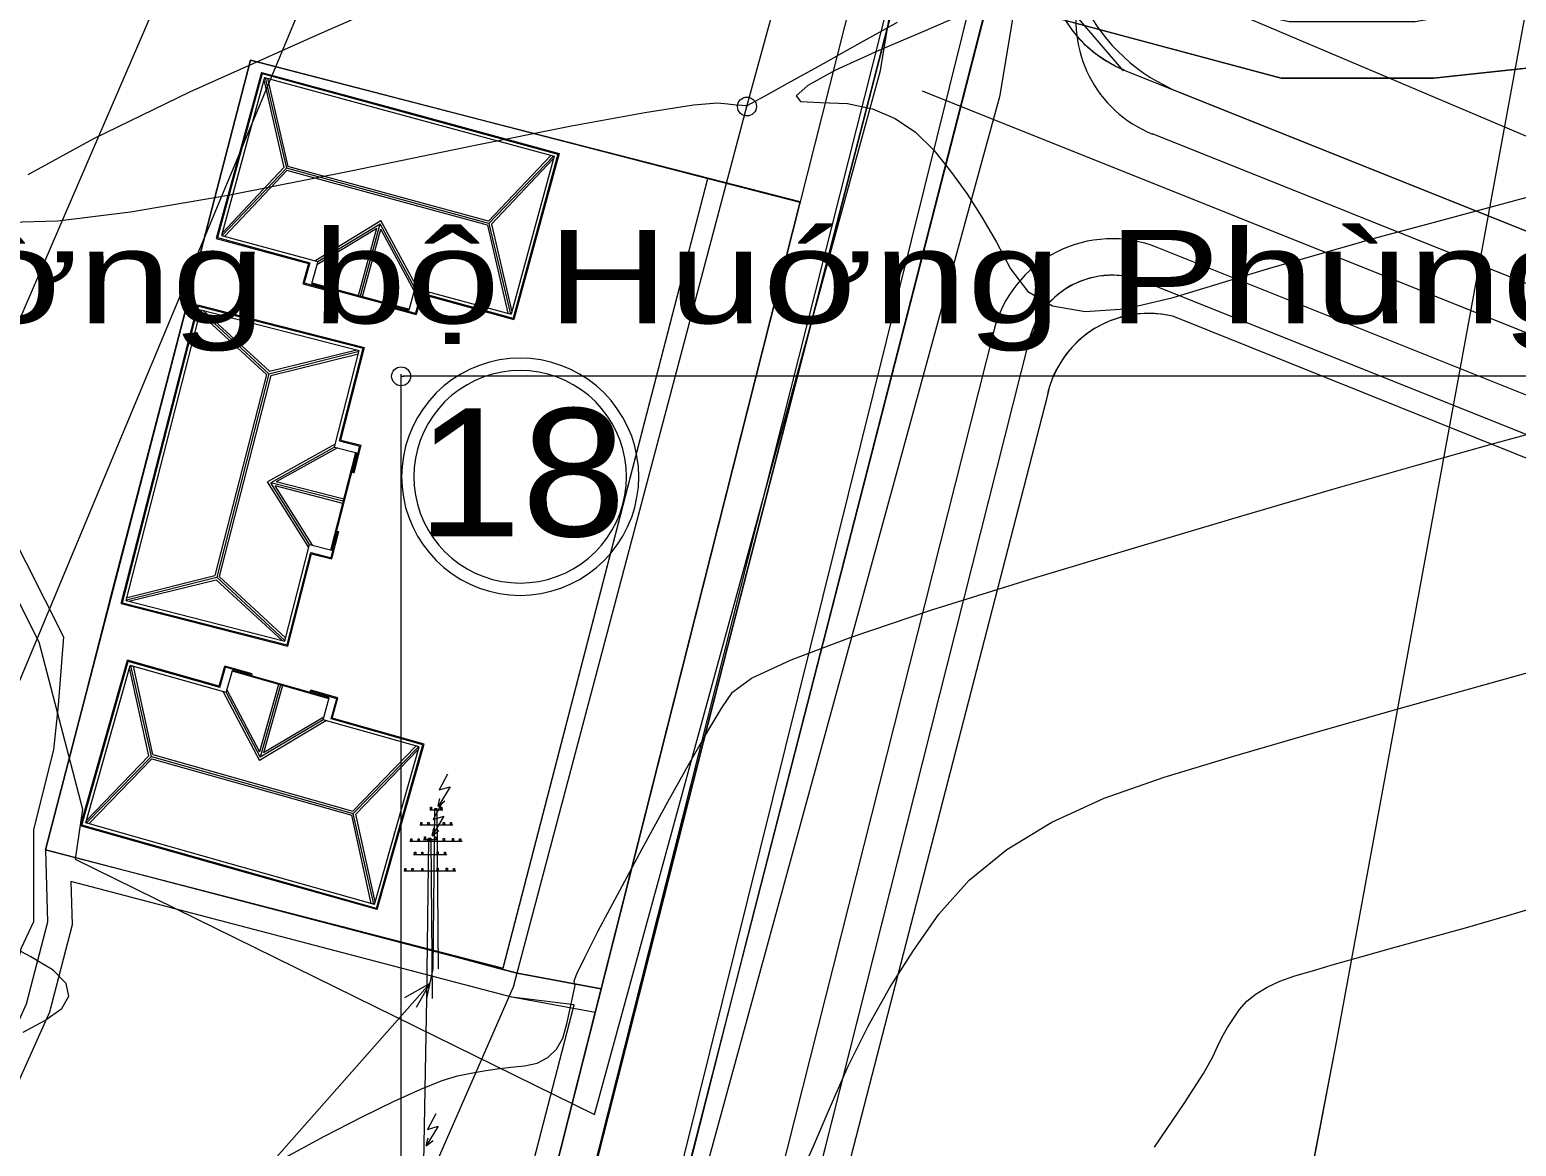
# Model space of a CAD drawing. Header units: metres. Extents: x 532950 to 537618, y 1849954 to 1853119.
# Drawn here: x 534396.9 to 534518.9, y 1852144.3 to 1852235.9 of the extents above; entities that cross this region are included whole.
import ezdxf

# ---------------------------------------------------------------- set-up
doc = ezdxf.new("R2010")
doc.units = ezdxf.units.M
doc.header["$LTSCALE"] = 3.1
doc.header["$PDMODE"] = 32
doc.header["$PDSIZE"] = 1.55
for name, color, linetype, lineweight in [('10', 7, 'Continuous', 13), ('11', 7, 'Continuous', 13), ('16', 7, 'Continuous', 13), ('36', 7, 'Continuous', 13), ('4', 7, 'Continuous', 13), ('46', 7, 'Continuous', 13), ('48', 7, 'Continuous', 13), ('5', 7, 'Continuous', 13), ('52', 7, 'Continuous', 13), ('53', 7, 'Continuous', 13), ('55', 7, 'Continuous', 13), ('58', 7, 'Continuous', 13), ('9', 7, 'Continuous', 13)]:
    doc.layers.add(name, color=color, linetype=linetype, lineweight=lineweight)

msp = doc.modelspace()

# ---------------------------------------------------------------- linework, layer by layer
at = {"layer": '10'}
for points in [[(534426.62, 1852089.14), (534443.31, 1852155.23), (534436.47, 1852156.51), (534400.28, 1852165.99), (534400.38, 1852162.43), (534398.53, 1852155.26), (534376.5, 1852106.02)], [(534400.28, 1852165.99), (534400.38, 1852162.43), (534398.53, 1852155.26), (534376.5, 1852106.02), (534424.5, 1852089.88), (534441.59, 1852155.87), (534436.47, 1852156.51)]]:
    msp.add_lwpolyline(points, close=True, dxfattribs=at)
at = {"layer": '11'}
msp.add_line((534673.58, 1852149.44), (534470.15, 1852230.86), dxfattribs=at)
msp.add_lwpolyline([(534504.42, 1852360.39), (534437.14, 1852089.4), (534436.71, 1852087.6), (534436.31, 1852085.8)], dxfattribs=at)
at = {"layer": '16'}
for p, q in [((534427.38, 1852028.29), (534427.38, 1852207.63)), ((536153.25, 1852207.45), (534427.56, 1852207.45))]:
    msp.add_line(p, q, dxfattribs=at)
msp.add_lwpolyline([(534427.56, 1852207.48), (534427.56, 1852207.42), (534427.38, 1852207.45)], close=True, dxfattribs=at)
msp.add_point((534427.38, 1852207.45), dxfattribs=at)
at = {"layer": '36'}
for points in [[(534652.73, 1852147.28), (534490.7, 1852212.38), (534489.95, 1852212.52), (534489.2, 1852212.6), (534488.44, 1852212.61), (534487.68, 1852212.55), (534486.94, 1852212.42), (534486.2, 1852212.23), (534485.49, 1852211.98), (534484.8, 1852211.66), (534484.14, 1852211.28), (534483.52, 1852210.84), (534482.94, 1852210.35), (534482.41, 1852209.81), (534481.93, 1852209.23), (534481.5, 1852208.6), (534481.12, 1852207.94), (534480.81, 1852207.25), (534480.56, 1852206.53), (534480.38, 1852205.8), (534448.79, 1852083.43)], [(534652.73, 1852147.28), (534490.7, 1852212.38), (534490.24, 1852212.48), (534489.77, 1852212.55), (534489.3, 1852212.59), (534488.83, 1852212.61), (534488.36, 1852212.61), (534487.89, 1852212.57), (534487.42, 1852212.51), (534486.96, 1852212.43), (534486.5, 1852212.32), (534486.05, 1852212.18), (534485.61, 1852212.02), (534485.18, 1852211.84), (534484.75, 1852211.63), (534484.34, 1852211.4), (534483.95, 1852211.15), (534483.56, 1852210.87), (534483.2, 1852210.58), (534482.85, 1852210.26), (534482.52, 1852209.93), (534482.2, 1852209.58), (534481.91, 1852209.21), (534481.64, 1852208.82), (534481.39, 1852208.42), (534481.16, 1852208.01), (534480.95, 1852207.59), (534480.77, 1852207.15), (534480.62, 1852206.71), (534480.48, 1852206.26), (534480.38, 1852205.8), (534448.79, 1852083.43)]]:
    msp.add_lwpolyline(points, dxfattribs=at)
at = {"layer": '4'}
msp.add_lwpolyline([(534483.05, 1852239.07), (534482.88, 1852238.2), (534482.77, 1852237.32), (534482.75, 1852236.43), (534499.59, 1852231.92), (534512.09, 1852231.92), (534534.24, 1852234.29), (534533.02, 1852240.49), (534510.59, 1852236.55), (534500.25, 1852236.55), (534483.36, 1852240.3)], close=True, dxfattribs=at)
at = {"layer": '46'}
msp.add_lwpolyline([(534843.9, 1852076.53), (534677.13, 1852156.33), (534676.46, 1852156.63), (534486.74, 1852232.56), (534485.91, 1852232.94), (534485.11, 1852233.39), (534484.35, 1852233.92), (534483.65, 1852234.52), (534483.01, 1852235.17), (534482.43, 1852235.89), (534481.92, 1852236.65), (534499.59, 1852231.92), (534512.09, 1852231.92), (534534.24, 1852234.29), (534535.46, 1852228.09), (534559.86, 1852232.88), (534578.29, 1852231.68), (534587.9, 1852241.29), (534595.51, 1852252.1), (534604.32, 1852265.72), (534610.33, 1852284.53), (534737.23, 1852248.01), (534741.15, 1852246.88), (535274.87, 1852093.21)], dxfattribs=at)
at = {"layer": '48'}
msp.add_lwpolyline([(536135.62, 1851789.72), (535515.37, 1851926.72), (535258.5, 1851965.9), (535022.43, 1852017.88), (534680.95, 1852158.73), (534430.5, 1852265), (534355.97, 1852086.4), (534346.16, 1851984.65), (534462.32, 1851750.84), (534498.61, 1851623.52), (534531.7, 1851526.54), (534597.02, 1851432.26), (534785.89, 1851296.54), (534919.77, 1851224.01), (534977.2, 1851164.91), (535024.78, 1851103.67), (535103, 1851049.67), (535187.68, 1851009.38), (535275.9, 1851002), (535384.77, 1851022.15), (535615.71, 1851282.83), (535719.74, 1851373.89), (535864.1, 1851423.04), (536000.85, 1851463.59)], dxfattribs=at)
at = {"layer": '5'}
for points in [[(534443.25, 1852146.86), (534463.79, 1852221.88), (534466.71, 1852232.55), (534468.99, 1852246.25), (534429.04, 1852257.3), (534365.39, 1852232.55), (534372.55, 1852228.11), (534377.82, 1852223.26), (534385.43, 1852212.62), (534390.49, 1852199.87), (534397.65, 1852185.67), (534401.25, 1852171.92), (534400.65, 1852167.83)], [(534443.8, 1852157.17), (534460.12, 1852221.76), (534433.79, 1852228.54), (534415.02, 1852233.4), (534403.49, 1852189.13), (534400.15, 1852176.1), (534398.21, 1852168.59), (534422.58, 1852162.29), (534435.73, 1852158.77), (534436.91, 1852158.46)]]:
    msp.add_lwpolyline(points, close=True, dxfattribs=at)
at = {"layer": '52'}
for p, q in [((534498.6, 1852361.86), (534428.98, 1852086.23)), ((534674.78, 1852153), (534489.03, 1852227.34)), ((534658.05, 1852150.53), (534489.42, 1852218.03)), ((534476.01, 1852211.19), (534443.54, 1852082.63)), ((534478.92, 1852210.46), (534446.45, 1852081.89))]:
    msp.add_line(p, q, dxfattribs=at)
for centre, radius, start, end in [((534492.75, 1852236.62), 10, 165.8236, 248.187), ((534485.71, 1852208.74), 10, 68.187, 165.8236), ((534485.71, 1852208.74), 7, 68.187, 165.8236)]:
    msp.add_arc(centre, radius, start, end, dxfattribs=at)
at = {"layer": '53'}
for p, q in [((534495.69, 1852362.59), (534426.06, 1852086.94)), ((534676.46, 1852156.63), (534491.27, 1852230.75))]:
    msp.add_line(p, q, dxfattribs=at)
msp.add_lwpolyline([(534653.48, 1852149.13), (534488.31, 1852215.24), (534487.92, 1852215.38), (534487.53, 1852215.5), (534487.13, 1852215.6), (534486.72, 1852215.67), (534486.31, 1852215.72), (534485.9, 1852215.74), (534485.49, 1852215.74), (534485.08, 1852215.72), (534484.67, 1852215.67), (534484.27, 1852215.6), (534483.87, 1852215.5), (534483.47, 1852215.38), (534483.09, 1852215.24), (534482.71, 1852215.08), (534482.34, 1852214.89), (534481.99, 1852214.68), (534481.65, 1852214.45), (534481.32, 1852214.2), (534481.01, 1852213.94), (534480.71, 1852213.65), (534480.43, 1852213.35), (534480.17, 1852213.03), (534479.93, 1852212.7), (534479.7, 1852212.35), (534479.5, 1852211.99), (534479.32, 1852211.62), (534479.17, 1852211.24), (534479.03, 1852210.85), (534478.92, 1852210.46), (534446.45, 1852081.89)], dxfattribs=at)
msp.add_lwpolyline([(534443.8, 1852157.17), (534436.91, 1852158.46), (534398.21, 1852168.59), (534398.37, 1852162.66), (534396.63, 1852155.92), (534373.77, 1852104.83), (534426.12, 1852087.19)], close=True, dxfattribs=at)
msp.add_arc((534496.85, 1852244.68), 15, 165.8236, 248.187, dxfattribs=at)
at = {"layer": '55'}
for p, q in [((534504.17, 1852152.95), (534526.54, 1852274.75)), ((534504.17, 1852152.95), (534526.54, 1852274.75)), ((534454.19, 1852185.33), (534471.92, 1852254.07)), ((534415.02, 1852233.4), (534398.21, 1852168.59)), ((534415.02, 1852233.4), (534452.56, 1852223.69)), ((534415.93, 1852232.39), (534412.22, 1852218.77)), ((534415.99, 1852232.29), (534412.33, 1852218.83)), ((534416.17, 1852231.97), (534412.64, 1852219.01)), ((534415.93, 1852232.39), (534428.14, 1852229.07)), ((534415.99, 1852232.29), (534428.12, 1852228.99)), ((534416.11, 1852231.77), (534417.77, 1852224.58)), ((534416.22, 1852231.96), (534417.98, 1852224.52)), ((534416.43, 1852231.9), (534418.1, 1852224.66)), ((534428.12, 1852228.99), (534440.24, 1852225.69)), ((534428.14, 1852229.07), (534440.35, 1852225.75)), ((534439.66, 1852225.58), (534434.56, 1852220.19)), ((534439.88, 1852225.52), (534434.59, 1852220)), ((534439.93, 1852225.51), (534436.4, 1852212.55)), ((534440.24, 1852225.69), (534436.58, 1852212.23)), ((534440.35, 1852225.75), (534436.64, 1852212.12)), ((534417.98, 1852224.52), (534412.69, 1852219)), ((534417.77, 1852224.58), (534412.7, 1852219.21)), ((534418.01, 1852224.33), (534412.91, 1852218.94)), ((534434.59, 1852220), (534417.98, 1852224.52)), ((534434.47, 1852219.85), (534418.01, 1852224.33)), ((534434.56, 1852220.19), (534418.1, 1852224.66)), ((534439.87, 1852225.3), (534434.81, 1852219.94)), ((534435.76, 1852158.91), (534452.56, 1852223.69)), ((534420.3, 1852216.93), (534425.73, 1852220.23)), ((534420.47, 1852216.63), (534425.39, 1852219.62)), ((534420.54, 1852216.86), (534425.66, 1852219.97)), ((534423.88, 1852214.08), (534425.39, 1852219.62)), ((534424.03, 1852213.95), (534425.66, 1852219.97)), ((534424.21, 1852213.99), (534425.72, 1852219.53)), ((534428.51, 1852214.69), (534425.66, 1852219.97)), ((534428.45, 1852214.46), (534425.72, 1852219.53)), ((534428.75, 1852214.63), (534425.73, 1852220.23)), ((534434.47, 1852219.85), (534436.14, 1852212.62)), ((534434.59, 1852220), (534436.35, 1852212.56)), ((534434.81, 1852219.94), (534436.46, 1852212.75)), ((534412.22, 1852218.77), (534419.78, 1852216.71)), ((534412.33, 1852218.83), (534419.89, 1852216.77)), ((534412.64, 1852219.01), (534420.54, 1852216.86)), ((534419.78, 1852216.71), (534419.33, 1852215.05)), ((534419.89, 1852216.77), (534419.43, 1852215.11)), ((534420.54, 1852216.86), (534420.04, 1852215.04)), ((534419.33, 1852215.05), (534421.57, 1852214.44)), ((534419.43, 1852215.11), (534421.51, 1852214.55)), ((534420.04, 1852215.04), (534428.01, 1852212.87)), ((534420.06, 1852215.12), (534428.04, 1852212.95)), ((534421.53, 1852214.63), (534421.51, 1852214.55)), ((534421.62, 1852214.61), (534421.57, 1852214.44)), ((534428.51, 1852214.69), (534428.01, 1852212.87)), ((534428.51, 1852214.69), (534436.4, 1852212.55)), ((534407.55, 1852201.06), (534410.7, 1852213.32)), ((534410.7, 1852213.32), (534424.37, 1852209.81)), ((534426.44, 1852213.3), (534426.39, 1852213.13)), ((534426.52, 1852213.27), (534426.5, 1852213.19)), ((534429.02, 1852214.29), (534428.57, 1852212.63)), ((534429.08, 1852214.18), (534428.63, 1852212.52)), ((534429.02, 1852214.29), (534436.58, 1852212.23)), ((534429.08, 1852214.18), (534436.64, 1852212.12)), ((534407.64, 1852201.04), (534410.76, 1852213.21)), ((534410.76, 1852213.21), (534424.27, 1852209.75)), ((534410.88, 1852212.64), (534416.34, 1852207.61)), ((534410.93, 1852212.85), (534416.53, 1852207.65)), ((534410.95, 1852212.9), (534423.95, 1852209.56)), ((534411.15, 1852212.85), (534416.59, 1852207.86)), ((534426.39, 1852213.13), (534428.63, 1852212.52)), ((534426.5, 1852213.19), (534428.57, 1852212.63)), ((534416.59, 1852207.86), (534423.75, 1852209.62)), ((534422.32, 1852202.16), (534424.27, 1852209.75)), ((534422.43, 1852202.22), (534424.37, 1852209.81)), ((534416.53, 1852207.65), (534423.94, 1852209.51)), ((534416.68, 1852207.52), (534423.89, 1852209.3)), ((534421.92, 1852201.64), (534423.95, 1852209.56)), ((534416.34, 1852207.61), (534412.11, 1852191.09)), ((534416.53, 1852207.65), (534412.25, 1852190.97)), ((534416.68, 1852207.52), (534412.44, 1852191.01)), ((534404.41, 1852188.8), (534407.55, 1852201.06)), ((534421.98, 1852201.88), (534416.43, 1852198.79)), ((534421.92, 1852201.64), (534416.68, 1852198.72)), ((534422.16, 1852201.58), (534417.13, 1852198.78)), ((534421.62, 1852193.19), (534423.67, 1852201.19)), ((534421.7, 1852193.17), (534423.76, 1852201.17)), ((534421.92, 1852201.64), (534423.76, 1852201.17)), ((534422.32, 1852202.16), (534423.99, 1852201.73)), ((534422.43, 1852202.22), (534424.1, 1852201.8)), ((534423.46, 1852199.65), (534423.99, 1852201.73)), ((534423.52, 1852199.54), (534424.1, 1852201.8)), ((534404.51, 1852188.86), (534407.64, 1852201.04)), ((534419.81, 1852193.4), (534416.43, 1852198.79)), ((534422.73, 1852197.17), (534416.68, 1852198.72)), ((534419.87, 1852193.64), (534416.68, 1852198.72)), ((534422.69, 1852197.36), (534417.13, 1852198.78)), ((534423.35, 1852199.59), (534423.52, 1852199.54)), ((534423.37, 1852199.67), (534423.46, 1852199.65)), ((534422.6, 1852197.02), (534417.04, 1852198.45)), ((534420.11, 1852193.58), (534417.04, 1852198.45)), ((534421.64, 1852192.56), (534422.17, 1852194.65)), ((534421.7, 1852192.46), (534422.28, 1852194.71)), ((534422.09, 1852194.67), (534422.17, 1852194.65)), ((534422.11, 1852194.75), (534422.28, 1852194.71)), ((534417.84, 1852185.71), (534419.87, 1852193.64)), ((534418.02, 1852185.4), (534419.97, 1852192.99)), ((534418.09, 1852185.3), (534420.03, 1852192.88)), ((534419.87, 1852193.64), (534421.7, 1852193.17)), ((534419.97, 1852192.99), (534421.64, 1852192.56)), ((534420.03, 1852192.88), (534421.7, 1852192.46)), ((534404.84, 1852189.1), (534412.25, 1852190.97)), ((534404.9, 1852189.31), (534412.11, 1852191.09)), ((534405.03, 1852189), (534412.2, 1852190.75)), ((534412.2, 1852190.75), (534417.63, 1852185.77)), ((534412.25, 1852190.97), (534417.85, 1852185.76)), ((534412.44, 1852191.01), (534417.9, 1852185.98)), ((534404.51, 1852188.86), (534418.02, 1852185.4)), ((534404.83, 1852189.05), (534417.84, 1852185.71)), ((534404.41, 1852188.8), (534418.09, 1852185.3)), ((534401.08, 1852170.56), (534404.92, 1852184.15)), ((534401.18, 1852170.62), (534404.98, 1852184.04)), ((534412.46, 1852182.02), (534404.92, 1852184.15)), ((534412.51, 1852181.91), (534404.98, 1852184.04)), ((534401.5, 1852170.8), (534405.15, 1852183.72)), ((534406.68, 1852176.31), (534405.1, 1852183.52)), ((534413.02, 1852181.5), (534405.15, 1852183.72)), ((534406.89, 1852176.25), (534405.2, 1852183.71)), ((534407.02, 1852176.4), (534405.42, 1852183.65)), ((534412.46, 1852182.02), (534412.92, 1852183.67)), ((534412.51, 1852181.91), (534412.98, 1852183.57)), ((534415.16, 1852183.04), (534412.92, 1852183.67)), ((534415.05, 1852182.98), (534412.98, 1852183.57)), ((534413.02, 1852181.5), (534413.54, 1852183.32)), ((534421.47, 1852180.99), (534413.52, 1852183.24)), ((534421.49, 1852181.07), (534413.54, 1852183.32)), ((534415.03, 1852182.9), (534415.05, 1852182.98)), ((534415.11, 1852182.88), (534415.16, 1852183.04)), ((534412.79, 1852181.56), (534415.75, 1852175.93)), ((534413.09, 1852181.73), (534415.77, 1852176.64)), ((534417.33, 1852182.16), (534415.77, 1852176.64)), ((534417.52, 1852182.2), (534415.82, 1852176.19)), ((534417.66, 1852182.07), (534416.1, 1852176.54)), ((534419.92, 1852181.52), (534419.97, 1852181.68)), ((534422.2, 1852181.05), (534419.97, 1852181.68)), ((534420, 1852181.49), (534420.02, 1852181.58)), ((534422.1, 1852180.99), (534420.02, 1852181.58)), ((534413.02, 1852181.5), (534415.82, 1852176.19)), ((534420.98, 1852179.25), (534421.49, 1852181.07)), ((534421.63, 1852179.34), (534422.1, 1852180.99)), ((534421.73, 1852179.39), (534422.2, 1852181.05)), ((534421.21, 1852179.18), (534415.75, 1852175.93)), ((534420.98, 1852179.25), (534415.82, 1852176.19)), ((534421.04, 1852179.49), (534416.1, 1852176.54)), ((534428.85, 1852177.03), (534420.98, 1852179.25)), ((534429.17, 1852177.2), (534421.63, 1852179.34)), ((534429.27, 1852177.26), (534421.73, 1852179.39)), ((534423.43, 1852171.76), (534428.59, 1852177.1)), ((534423.46, 1852171.57), (534428.8, 1852177.04)), ((534423.67, 1852171.51), (534428.79, 1852176.82)), ((534425.2, 1852164.1), (534428.85, 1852177.03)), ((534425.37, 1852163.78), (534429.17, 1852177.2)), ((534425.43, 1852163.68), (534429.27, 1852177.26)), ((534401.55, 1852170.78), (534406.89, 1852176.25)), ((534401.56, 1852171), (534406.68, 1852176.31)), ((534401.76, 1852170.72), (534406.92, 1852176.07)), ((534406.89, 1852176.25), (534423.46, 1852171.57)), ((534406.92, 1852176.07), (534423.33, 1852171.43)), ((534407.02, 1852176.4), (534423.43, 1852171.76)), ((534429.73, 1852171.88), (534430.81, 1852171.88)), ((534430.42, 1852172.19), (534430.57, 1852172.8)), ((534413.25, 1852167.12), (534401.08, 1852170.56)), ((534413.28, 1852167.2), (534401.18, 1852170.62)), ((534424.93, 1852164.18), (534423.33, 1852171.43)), ((534425.15, 1852164.12), (534423.46, 1852171.57)), ((534425.25, 1852164.31), (534423.67, 1852171.51)), ((534428.91, 1852170.63), (534431.62, 1852170.63)), ((534429.23, 1852169.45), (534430.31, 1852169.45)), ((534429.92, 1852169.77), (534430.07, 1852170.38)), ((534398.21, 1852168.59), (534435.76, 1852158.89)), ((534428.1, 1852169.3), (534432.38, 1852169.3)), ((534428.41, 1852168.21), (534431.13, 1852168.21)), ((534425.43, 1852163.68), (534413.25, 1852167.12)), ((534425.37, 1852163.78), (534413.28, 1852167.2)), ((534427.6, 1852166.87), (534431.88, 1852166.87)), ((534429.5, 1852156.4), (534430, 1852158.83)), ((534429.75, 1852157.61), (534428.61, 1852155.64)), ((534493.71, 1852098.62), (534504.17, 1852152.95)), ((534493.71, 1852098.62), (534504.17, 1852152.95)), ((534429.45, 1852144.33), (534429.6, 1852144.94))]:
    msp.add_line(p, q, dxfattribs=at)
for points in [[(534522.35, 1852313.31), (534528.41, 1852289.71), (534527.82, 1852289.46), (534507.2, 1852299.78), (534484.17, 1852304), (534484.13, 1852304.01), (534484.17, 1852303.9), (534484.17, 1852276.47), (534476.49, 1852230.4), (534474.96, 1852224.81), (534452.52, 1852142.86), (534436.04, 1852064.58), (534435.63, 1852051.62), (534457.52, 1852069.79), (534487.97, 1852032.35), (534544.34, 1851981.3), (534563.6, 1852000.42), (534567.19, 1852003.98), (534661.54, 1852133.56), (534714.79, 1852214.08), (534737.23, 1852248.01)], [(534436.64, 1852157.45), (534455.76, 1852229.59), (534471.8, 1852288.13)], [(534462.29, 1852243.24), (534482.96, 1852236.78), (534486.63, 1852232.53)], [(534431.07, 1852240.12), (534420.4, 1852235.42), (534410.02, 1852230.76), (534402.14, 1852226.95), (534396.75, 1852223.98)], [(534468.41, 1852240.46), (534463.37, 1852220.92), (534454.19, 1852185.33), (534446.88, 1852156.6), (534439.22, 1852126.55), (534424.25, 1852067.78), (534423.92, 1852062.01), (534423.34, 1852051.79), (534424.6, 1852047.05), (534428.25, 1852033.21), (534437.08, 1852018.86), (534446.17, 1852008.58), (534461.32, 1851991.44), (534493.15, 1851955.85)], [(534475.71, 1852239.05), (534449.25, 1852135.87), (534432.98, 1852071.25), (534431.32, 1852055.01), (534436.77, 1852034.09), (534444.64, 1852021.81), (534459.88, 1852003.97)], [(534475.54, 1852238.36), (534449.25, 1852135.87), (534432.98, 1852071.25), (534431.32, 1852055.01), (534436.77, 1852034.09), (534444.64, 1852021.81), (534475.87, 1852047.21), (534487.97, 1852032.35), (534524.93, 1851998.87)], [(534534.22, 1852234.29), (534512.09, 1852231.92), (534499.59, 1852231.92), (534483.42, 1852236.25), (534475.54, 1852238.36), (534462.4, 1852187.12), (534449.25, 1852135.87), (534432.98, 1852071.25), (534431.32, 1852055.01), (534436.77, 1852034.09), (534444.64, 1852021.81), (534475.87, 1852047.21), (534487.97, 1852032.35)], [(534496.35, 1851963.23), (534459.88, 1852003.97), (534444.64, 1852021.81), (534436.77, 1852034.09), (534431.32, 1852055.01), (534432.98, 1852071.25), (534455.82, 1852161.49), (534475.53, 1852238.36)], [(534395.31, 1852220.09), (534399.22, 1852220.21), (534405.19, 1852220.95), (534413.2, 1852222.32), (534423.25, 1852224.32), (534433.32, 1852226.4), (534441.36, 1852228), (534447.38, 1852229.11), (534451.37, 1852229.74), (534453.34, 1852229.89), (534454.2, 1852229.81), (534454.87, 1852229.74), (534455.36, 1852229.7), (534455.66, 1852229.67), (534455.77, 1852229.67), (534456.14, 1852229.87), (534457.24, 1852230.48), (534459.06, 1852231.48), (534461.6, 1852232.89), (534464.86, 1852234.7), (534468.12, 1852236.51)], [(534473.34, 1852237.08), (534470.38, 1852235.81), (534466.58, 1852234.19), (534463.01, 1852232.57), (534460.75, 1852231.33), (534459.79, 1852230.47), (534460.14, 1852230), (534461.8, 1852229.91), (534464.02, 1852229.83), (534466.06, 1852229.4), (534467.92, 1852228.62), (534469.59, 1852227.49), (534471.09, 1852226), (534472.47, 1852224.28), (534473.79, 1852222.45), (534475.04, 1852220.51), (534476.24, 1852218.45), (534477.38, 1852216.28), (534478.8, 1852214.41), (534480.84, 1852213.24), (534483.51, 1852212.77), (534486.8, 1852213), (534490.72, 1852213.93), (534494.78, 1852215.16), (534498.47, 1852216.26), (534501.81, 1852217.24), (534504.8, 1852218.09), (534507.43, 1852218.83), (534511.05, 1852219.81), (534517.03, 1852221.42), (534525.35, 1852223.65)], [(534416.17, 1852231.97), (534428.05, 1852228.74), (534439.93, 1852225.51)], [(534398.21, 1852168.59), (534435.76, 1852158.89), (534452.56, 1852223.69)], [(534381.32, 1852221.77), (534387.52, 1852212.75), (534389.8, 1852207.02), (534395.09, 1852195.17), (534399.69, 1852186.06), (534399.23, 1852180.45), (534398.85, 1852176.79), (534397.21, 1852170.25), (534397.21, 1852167), (534397.21, 1852162.69), (534396.19, 1852160.46), (534395.32, 1852156.6)], [(534381.32, 1852221.77), (534387.52, 1852212.75), (534389.8, 1852207.02), (534395.09, 1852195.17), (534399.69, 1852186.06), (534399.23, 1852180.45), (534398.85, 1852176.79), (534397.21, 1852170.25), (534397.21, 1852167), (534397.21, 1852162.69), (534396.19, 1852160.46), (534395.32, 1852156.6)], [(534404.83, 1852189.05), (534407.89, 1852200.98), (534410.95, 1852212.9)], [(534417.58, 1852143.17), (534421.09, 1852145.08), (534424.18, 1852146.68), (534426.81, 1852147.97), (534429, 1852148.96), (534430.74, 1852149.65), (534432.02, 1852150.03), (534433.09, 1852150.25), (534434.17, 1852150.44), (534435.27, 1852150.61), (534436.38, 1852150.75), (534437.5, 1852150.87), (534438.55, 1852151.09), (534439.42, 1852151.54), (534440.12, 1852152.23), (534440.64, 1852153.14), (534440.99, 1852154.3), (534441.23, 1852155.44), (534441.42, 1852156.32), (534441.55, 1852156.96), (534441.63, 1852157.34), (534441.65, 1852157.46), (534441.65, 1852157.48), (534441.64, 1852157.52), (534441.63, 1852157.6), (534441.61, 1852157.71), (534441.59, 1852157.84), (534441.79, 1852158.4), (534442.45, 1852159.76), (534443.56, 1852161.93), (534445.13, 1852164.9), (534447.16, 1852168.68), (534449.26, 1852172.54), (534451.06, 1852175.76), (534452.54, 1852178.33), (534453.71, 1852180.25), (534454.58, 1852181.53), (534456.14, 1852182.67), (534459.38, 1852184.18), (534464.32, 1852186.04), (534470.94, 1852188.28), (534479.26, 1852190.88), (534488.1, 1852193.54), (534496.28, 1852195.98), (534503.82, 1852198.18), (534510.71, 1852200.16), (534516.94, 1852201.9), (534523.05, 1852203.57)], [(534469.21, 1851982.51), (534437.08, 1852018.86), (534428.25, 1852033.21), (534423.34, 1852051.79), (534424.25, 1852067.78), (534454.19, 1852185.33)], [(534437.08, 1852018.86), (534428.25, 1852033.21), (534423.34, 1852051.79), (534424.25, 1852067.78), (534454.19, 1852185.33)], [(534469.21, 1851982.51), (534437.08, 1852018.86), (534428.25, 1852033.21), (534423.34, 1852051.79), (534424.25, 1852067.78), (534454.19, 1852185.33)], [(534459.95, 1852141.44), (534461.23, 1852144.26), (534462.59, 1852147.48), (534464.07, 1852150.84), (534465.7, 1852154.11), (534467.48, 1852157.28), (534469.42, 1852160.34), (534471.51, 1852163.31), (534473.98, 1852166.09), (534477.07, 1852168.61), (534480.76, 1852170.86), (534485.06, 1852172.84), (534489.98, 1852174.56), (534495.61, 1852176.24), (534502.08, 1852178.13), (534509.37, 1852180.21), (534517.5, 1852182.49), (534526.46, 1852184.97)], [(534431.19, 1852174.79), (534430.5, 1852173.5), (534431.4, 1852173.76), (534430.42, 1852172.15), (534430.97, 1852172.6)], [(534430.69, 1852172.37), (534430.01, 1852171.08), (534430.9, 1852171.34), (534429.92, 1852169.73), (534430.47, 1852170.17)], [(534430, 1852158.83), (534430.15, 1852171.98), (534430.32, 1852171.98), (534430.43, 1852158.83)], [(534425.2, 1852164.1), (534413.35, 1852167.45), (534401.5, 1852170.8)], [(534429.5, 1852156.4), (534429.65, 1852169.56), (534429.83, 1852169.56), (534429.93, 1852156.4)], [(534489.21, 1852144.19), (534491.64, 1852147.76), (534493.23, 1852150.23), (534493.99, 1852151.61), (534494.36, 1852152.44), (534494.75, 1852153.24), (534495.19, 1852154.01), (534495.67, 1852154.76), (534496.18, 1852155.49), (534496.78, 1852156.17), (534497.54, 1852156.78), (534498.44, 1852157.33), (534499.49, 1852157.82), (534500.7, 1852158.24), (534502.15, 1852158.67), (534503.96, 1852159.2), (534506.12, 1852159.81), (534508.64, 1852160.51), (534511.51, 1852161.31), (534514.71, 1852162.2), (534518.18, 1852163.21), (534521.95, 1852164.33)], [(534396.36, 1852153.63), (534398.15, 1852154.59), (534399.54, 1852155.56), (534400.12, 1852156.57), (534399.89, 1852157.61), (534398.84, 1852158.7), (534396.99, 1852159.82), (534394.59, 1852161.09)], [(534429.03, 1852130.97), (534429.5, 1852156.4), (534430, 1852158.83)], [(534429.03, 1852130.97), (534429.5, 1852156.4), (534430, 1852158.83)], [(534336.03, 1852130.03), (534405.39, 1852130.03), (534429.75, 1852157.61), (534427.66, 1852156.45)], [(534436.64, 1852157.45), (534401.86, 1852077.97), (534393.33, 1852057.34), (534414.24, 1852019.36)], [(534436.64, 1852157.45), (534401.86, 1852077.97), (534393.33, 1852057.34), (534414.24, 1852019.36)], [(534526.02, 1852058.54), (534493.71, 1852098.62), (534504.17, 1852152.95)], [(534526.02, 1852058.54), (534493.71, 1852098.62), (534504.17, 1852152.95)], [(534430.22, 1852146.93), (534429.54, 1852145.64), (534430.43, 1852145.9), (534429.45, 1852144.29), (534430, 1852144.74)]]:
    msp.add_lwpolyline(points, dxfattribs=at)
for points in [[(534435.03, 1852302.36), (534325.72, 1852049.19), (534353.84, 1851932.14), (534451.76, 1851760.49), (534494.46, 1851609.32), (534521.83, 1851454.43), (534874.06, 1851297.73), (534980.01, 1851227.29), (535025.25, 1851130.42), (535137.96, 1851046.53), (535351.9, 1851022.3), (535580.64, 1851242.44), (535635.18, 1851288.02), (535713.41, 1851370.26), (536002.4, 1851411.83), (536158.14, 1851571.22), (536125.75, 1851798.92), (536134.25, 1851845.92), (534499.31, 1852312.5)], [(534443.25, 1852146.86), (534463.79, 1852221.88), (534466.71, 1852232.55), (534468.99, 1852246.25), (534429.04, 1852257.3), (534365.39, 1852232.55), (534372.55, 1852228.11), (534377.82, 1852223.26), (534385.43, 1852212.62), (534390.49, 1852199.87), (534397.65, 1852185.67), (534401.25, 1852171.92), (534400.65, 1852167.83)], [(534443.25, 1852146.86), (534463.79, 1852221.88), (534466.71, 1852232.55), (534468.99, 1852246.25), (534429.04, 1852257.3), (534365.39, 1852232.55), (534372.55, 1852228.11), (534377.82, 1852223.26), (534385.43, 1852212.62), (534390.49, 1852199.87), (534397.65, 1852185.67), (534401.25, 1852171.92), (534400.65, 1852167.83)], [(534429.79, 1852171.89), (534429.79, 1852172.09), (534429.88, 1852172.09), (534429.88, 1852171.89)], [(534430.63, 1852171.89), (534430.63, 1852172.09), (534430.72, 1852172.09), (534430.72, 1852171.89)], [(534428.99, 1852170.63), (534428.99, 1852170.83), (534429.08, 1852170.83), (534429.08, 1852170.63)], [(534429.58, 1852170.63), (534429.58, 1852170.83), (534429.67, 1852170.83), (534429.67, 1852170.63)], [(534430.84, 1852170.64), (534430.84, 1852170.84), (534430.93, 1852170.84), (534430.93, 1852170.64)], [(534431.43, 1852170.63), (534431.43, 1852170.83), (534431.52, 1852170.83), (534431.52, 1852170.63)], [(534428.18, 1852169.3), (534428.18, 1852169.5), (534428.27, 1852169.5), (534428.27, 1852169.3)], [(534428.77, 1852169.3), (534428.77, 1852169.5), (534428.86, 1852169.5), (534428.86, 1852169.3)], [(534429.29, 1852169.46), (534429.29, 1852169.66), (534429.38, 1852169.66), (534429.38, 1852169.46)], [(534429.58, 1852169.3), (534429.58, 1852169.5), (534429.67, 1852169.5), (534429.67, 1852169.3)], [(534430.13, 1852169.46), (534430.13, 1852169.66), (534430.22, 1852169.66), (534430.22, 1852169.46)], [(534430.84, 1852169.31), (534430.84, 1852169.51), (534430.93, 1852169.51), (534430.93, 1852169.31)], [(534431.59, 1852169.31), (534431.59, 1852169.51), (534431.68, 1852169.51), (534431.68, 1852169.31)], [(534432.18, 1852169.3), (534432.18, 1852169.5), (534432.27, 1852169.5), (534432.27, 1852169.3)], [(534428.49, 1852168.21), (534428.49, 1852168.41), (534428.58, 1852168.41), (534428.58, 1852168.21)], [(534429.08, 1852168.21), (534429.08, 1852168.41), (534429.17, 1852168.41), (534429.17, 1852168.21)], [(534430.34, 1852168.22), (534430.34, 1852168.42), (534430.43, 1852168.42), (534430.43, 1852168.22)], [(534430.93, 1852168.21), (534430.93, 1852168.41), (534431.02, 1852168.41), (534431.02, 1852168.21)], [(534427.68, 1852166.87), (534427.68, 1852167.07), (534427.77, 1852167.07), (534427.77, 1852166.87)], [(534428.27, 1852166.87), (534428.27, 1852167.07), (534428.36, 1852167.07), (534428.36, 1852166.87)], [(534429.08, 1852166.87), (534429.08, 1852167.07), (534429.17, 1852167.07), (534429.17, 1852166.87)], [(534430.34, 1852166.88), (534430.34, 1852167.08), (534430.43, 1852167.08), (534430.43, 1852166.88)], [(534431.09, 1852166.88), (534431.09, 1852167.08), (534431.18, 1852167.08), (534431.18, 1852166.88)], [(534431.69, 1852166.87), (534431.69, 1852167.07), (534431.77, 1852167.07), (534431.77, 1852166.87)]]:
    msp.add_lwpolyline(points, close=True, dxfattribs=at)
msp.add_point((534455.76, 1852229.59), dxfattribs=at)
at = {"layer": '58'}
msp.add_line((534482.75, 1852236.43), (534499.59, 1852231.92), dxfattribs=at)
for points in [[(534499.59, 1852231.92), (534512.09, 1852231.92), (534534.24, 1852234.29), (534535.46, 1852228.09), (534559.86, 1852232.88), (534578.29, 1852231.68), (534587.9, 1852241.29), (534595.51, 1852252.1), (534604.32, 1852265.72), (534610.33, 1852284.53), (534737.23, 1852248.01), (534741.15, 1852246.88), (535274.87, 1852093.21), (535276.96, 1852092.44), (535231.97, 1851970.18)], [(534676.46, 1852156.63), (534486.74, 1852232.56), (534486.59, 1852232.63), (534486.43, 1852232.69), (534486.28, 1852232.76), (534486.13, 1852232.83), (534485.98, 1852232.9), (534485.83, 1852232.98), (534485.68, 1852233.06), (534485.53, 1852233.14), (534485.39, 1852233.22), (534485.24, 1852233.31), (534485.1, 1852233.4), (534484.96, 1852233.49), (534484.82, 1852233.58), (534484.68, 1852233.68), (534484.54, 1852233.78), (534484.41, 1852233.88), (534484.28, 1852233.98), (534484.14, 1852234.09), (534484.02, 1852234.19), (534483.89, 1852234.3), (534483.76, 1852234.41), (534483.64, 1852234.53), (534483.52, 1852234.64), (534483.4, 1852234.76), (534483.28, 1852234.88), (534483.16, 1852235), (534483.05, 1852235.13), (534482.94, 1852235.25), (534482.83, 1852235.38)], [(534398.21, 1852168.59), (534415.02, 1852233.4), (534452.56, 1852223.69), (534460.11, 1852221.75)]]:
    msp.add_lwpolyline(points, dxfattribs=at)
at = {"layer": '9'}
for p, q in [((534415.93, 1852232.39), (534412.22, 1852218.77)), ((534415.99, 1852232.29), (534412.33, 1852218.83)), ((534416.17, 1852231.97), (534412.64, 1852219.01)), ((534415.93, 1852232.39), (534428.14, 1852229.07)), ((534415.99, 1852232.29), (534428.12, 1852228.99)), ((534416.11, 1852231.77), (534417.77, 1852224.58)), ((534416.22, 1852231.96), (534417.98, 1852224.52)), ((534416.43, 1852231.9), (534418.1, 1852224.66)), ((534428.12, 1852228.99), (534440.24, 1852225.69)), ((534428.14, 1852229.07), (534440.35, 1852225.75)), ((534439.66, 1852225.58), (534434.56, 1852220.19)), ((534439.88, 1852225.52), (534434.59, 1852220)), ((534439.93, 1852225.51), (534436.4, 1852212.55)), ((534440.24, 1852225.69), (534436.58, 1852212.23)), ((534440.35, 1852225.75), (534436.64, 1852212.12)), ((534417.98, 1852224.52), (534412.69, 1852219)), ((534417.77, 1852224.58), (534412.7, 1852219.21)), ((534418.01, 1852224.33), (534412.91, 1852218.94)), ((534434.59, 1852220), (534417.98, 1852224.52)), ((534434.47, 1852219.85), (534418.01, 1852224.33)), ((534434.56, 1852220.19), (534418.1, 1852224.66)), ((534439.87, 1852225.3), (534434.81, 1852219.94)), ((534420.3, 1852216.93), (534425.73, 1852220.23)), ((534420.47, 1852216.63), (534425.39, 1852219.62)), ((534420.54, 1852216.86), (534425.66, 1852219.97)), ((534423.88, 1852214.08), (534425.39, 1852219.62)), ((534424.03, 1852213.95), (534425.66, 1852219.97)), ((534424.21, 1852213.99), (534425.72, 1852219.53)), ((534428.51, 1852214.69), (534425.66, 1852219.97)), ((534428.45, 1852214.46), (534425.72, 1852219.53)), ((534428.75, 1852214.63), (534425.73, 1852220.23)), ((534434.47, 1852219.85), (534436.14, 1852212.62)), ((534434.59, 1852220), (534436.35, 1852212.56)), ((534434.81, 1852219.94), (534436.46, 1852212.75)), ((534412.22, 1852218.77), (534419.78, 1852216.71)), ((534412.33, 1852218.83), (534419.89, 1852216.77)), ((534412.64, 1852219.01), (534420.54, 1852216.86)), ((534419.78, 1852216.71), (534419.33, 1852215.05)), ((534419.89, 1852216.77), (534419.43, 1852215.11)), ((534420.54, 1852216.86), (534420.04, 1852215.04)), ((534419.33, 1852215.05), (534421.57, 1852214.44)), ((534419.43, 1852215.11), (534421.51, 1852214.55)), ((534420.04, 1852215.04), (534428.01, 1852212.87)), ((534420.06, 1852215.12), (534428.04, 1852212.95)), ((534421.53, 1852214.63), (534421.51, 1852214.55)), ((534421.62, 1852214.61), (534421.57, 1852214.44)), ((534428.51, 1852214.69), (534428.01, 1852212.87)), ((534428.51, 1852214.69), (534436.4, 1852212.55)), ((534407.55, 1852201.06), (534410.7, 1852213.32)), ((534410.7, 1852213.32), (534424.37, 1852209.81)), ((534426.44, 1852213.3), (534426.39, 1852213.13)), ((534426.52, 1852213.27), (534426.5, 1852213.19)), ((534429.02, 1852214.29), (534428.57, 1852212.63)), ((534429.08, 1852214.18), (534428.63, 1852212.52)), ((534429.02, 1852214.29), (534436.58, 1852212.23)), ((534429.08, 1852214.18), (534436.64, 1852212.12)), ((534407.64, 1852201.04), (534410.76, 1852213.21)), ((534410.76, 1852213.21), (534424.27, 1852209.75)), ((534410.88, 1852212.64), (534416.34, 1852207.61)), ((534410.93, 1852212.85), (534416.53, 1852207.65)), ((534410.95, 1852212.9), (534423.95, 1852209.56)), ((534411.15, 1852212.85), (534416.59, 1852207.86)), ((534426.39, 1852213.13), (534428.63, 1852212.52)), ((534426.5, 1852213.19), (534428.57, 1852212.63)), ((534416.59, 1852207.86), (534423.75, 1852209.62)), ((534422.32, 1852202.16), (534424.27, 1852209.75)), ((534422.43, 1852202.22), (534424.37, 1852209.81)), ((534416.53, 1852207.65), (534423.94, 1852209.51)), ((534416.68, 1852207.52), (534423.89, 1852209.3)), ((534421.92, 1852201.64), (534423.95, 1852209.56)), ((534416.34, 1852207.61), (534412.11, 1852191.09)), ((534416.53, 1852207.65), (534412.25, 1852190.97)), ((534416.68, 1852207.52), (534412.44, 1852191.01)), ((534404.41, 1852188.8), (534407.55, 1852201.06)), ((534421.98, 1852201.88), (534416.43, 1852198.79)), ((534421.92, 1852201.64), (534416.68, 1852198.72)), ((534422.16, 1852201.58), (534417.13, 1852198.78)), ((534421.62, 1852193.19), (534423.67, 1852201.19)), ((534421.7, 1852193.17), (534423.76, 1852201.17)), ((534421.92, 1852201.64), (534423.76, 1852201.17)), ((534422.32, 1852202.16), (534423.99, 1852201.73)), ((534422.43, 1852202.22), (534424.1, 1852201.8)), ((534423.46, 1852199.65), (534423.99, 1852201.73)), ((534423.52, 1852199.54), (534424.1, 1852201.8)), ((534404.51, 1852188.86), (534407.64, 1852201.04)), ((534419.81, 1852193.4), (534416.43, 1852198.79)), ((534422.73, 1852197.17), (534416.68, 1852198.72)), ((534419.87, 1852193.64), (534416.68, 1852198.72)), ((534422.69, 1852197.36), (534417.13, 1852198.78)), ((534423.35, 1852199.59), (534423.52, 1852199.54)), ((534423.37, 1852199.67), (534423.46, 1852199.65)), ((534422.6, 1852197.02), (534417.04, 1852198.45)), ((534420.11, 1852193.58), (534417.04, 1852198.45)), ((534421.64, 1852192.56), (534422.17, 1852194.65)), ((534421.7, 1852192.46), (534422.28, 1852194.71)), ((534422.09, 1852194.67), (534422.17, 1852194.65)), ((534422.11, 1852194.75), (534422.28, 1852194.71)), ((534417.84, 1852185.71), (534419.87, 1852193.64)), ((534418.02, 1852185.4), (534419.97, 1852192.99)), ((534418.09, 1852185.3), (534420.03, 1852192.88)), ((534419.87, 1852193.64), (534421.7, 1852193.17)), ((534419.97, 1852192.99), (534421.64, 1852192.56)), ((534420.03, 1852192.88), (534421.7, 1852192.46)), ((534404.84, 1852189.1), (534412.25, 1852190.97)), ((534404.9, 1852189.31), (534412.11, 1852191.09)), ((534405.03, 1852189), (534412.2, 1852190.75)), ((534412.2, 1852190.75), (534417.63, 1852185.77)), ((534412.25, 1852190.97), (534417.85, 1852185.76)), ((534412.44, 1852191.01), (534417.9, 1852185.98)), ((534404.51, 1852188.86), (534418.02, 1852185.4)), ((534404.83, 1852189.05), (534417.84, 1852185.71)), ((534404.41, 1852188.8), (534418.09, 1852185.3)), ((534401.08, 1852170.56), (534404.92, 1852184.15)), ((534401.18, 1852170.62), (534404.98, 1852184.04)), ((534412.46, 1852182.02), (534404.92, 1852184.15)), ((534412.51, 1852181.91), (534404.98, 1852184.04)), ((534401.5, 1852170.8), (534405.15, 1852183.72)), ((534406.68, 1852176.31), (534405.1, 1852183.52)), ((534413.02, 1852181.5), (534405.15, 1852183.72)), ((534406.89, 1852176.25), (534405.2, 1852183.71)), ((534407.02, 1852176.4), (534405.42, 1852183.65)), ((534412.46, 1852182.02), (534412.92, 1852183.67)), ((534412.51, 1852181.91), (534412.98, 1852183.57)), ((534415.16, 1852183.04), (534412.92, 1852183.67)), ((534415.05, 1852182.98), (534412.98, 1852183.57)), ((534413.02, 1852181.5), (534413.54, 1852183.32)), ((534421.47, 1852180.99), (534413.52, 1852183.24)), ((534421.49, 1852181.07), (534413.54, 1852183.32)), ((534415.03, 1852182.9), (534415.05, 1852182.98)), ((534415.11, 1852182.88), (534415.16, 1852183.04)), ((534412.79, 1852181.56), (534415.75, 1852175.93)), ((534413.09, 1852181.73), (534415.77, 1852176.64)), ((534417.33, 1852182.16), (534415.77, 1852176.64)), ((534417.52, 1852182.2), (534415.82, 1852176.19)), ((534417.66, 1852182.07), (534416.1, 1852176.54)), ((534419.92, 1852181.52), (534419.97, 1852181.68)), ((534422.2, 1852181.05), (534419.97, 1852181.68)), ((534420, 1852181.49), (534420.02, 1852181.58)), ((534422.1, 1852180.99), (534420.02, 1852181.58)), ((534413.02, 1852181.5), (534415.82, 1852176.19)), ((534420.98, 1852179.25), (534421.49, 1852181.07)), ((534421.63, 1852179.34), (534422.1, 1852180.99)), ((534421.73, 1852179.39), (534422.2, 1852181.05)), ((534421.21, 1852179.18), (534415.75, 1852175.93)), ((534420.98, 1852179.25), (534415.82, 1852176.19)), ((534421.04, 1852179.49), (534416.1, 1852176.54)), ((534428.85, 1852177.03), (534420.98, 1852179.25)), ((534429.17, 1852177.2), (534421.63, 1852179.34)), ((534429.27, 1852177.26), (534421.73, 1852179.39)), ((534423.43, 1852171.76), (534428.59, 1852177.1)), ((534423.46, 1852171.57), (534428.8, 1852177.04)), ((534423.67, 1852171.51), (534428.79, 1852176.82)), ((534425.2, 1852164.1), (534428.85, 1852177.03)), ((534425.37, 1852163.78), (534429.17, 1852177.2)), ((534425.43, 1852163.68), (534429.27, 1852177.26)), ((534401.55, 1852170.78), (534406.89, 1852176.25)), ((534401.56, 1852171), (534406.68, 1852176.31)), ((534401.76, 1852170.72), (534406.92, 1852176.07)), ((534406.89, 1852176.25), (534423.46, 1852171.57)), ((534406.92, 1852176.07), (534423.33, 1852171.43)), ((534407.02, 1852176.4), (534423.43, 1852171.76)), ((534413.25, 1852167.12), (534401.08, 1852170.56)), ((534413.28, 1852167.2), (534401.18, 1852170.62)), ((534424.93, 1852164.18), (534423.33, 1852171.43)), ((534425.15, 1852164.12), (534423.46, 1852171.57)), ((534425.25, 1852164.31), (534423.67, 1852171.51)), ((534425.43, 1852163.68), (534413.25, 1852167.12)), ((534425.37, 1852163.78), (534413.28, 1852167.2))]:
    msp.add_line(p, q, dxfattribs=at)
for points in [[(534416.17, 1852231.97), (534428.05, 1852228.74), (534439.93, 1852225.51)], [(534404.83, 1852189.05), (534407.89, 1852200.98), (534410.95, 1852212.9)], [(534425.2, 1852164.1), (534413.35, 1852167.45), (534401.5, 1852170.8)]]:
    msp.add_lwpolyline(points, dxfattribs=at)
for points in [[(534446.88, 1852199.21), (534446.85, 1852200.05), (534446.73, 1852200.9), (534446.55, 1852201.73), (534446.3, 1852202.54), (534445.97, 1852203.32), (534445.58, 1852204.07), (534445.12, 1852204.79), (534444.61, 1852205.46), (534444.03, 1852206.09), (534443.41, 1852206.66), (534442.73, 1852207.18), (534442.02, 1852207.63), (534441.26, 1852208.03), (534440.48, 1852208.35), (534439.67, 1852208.61), (534438.84, 1852208.79), (534438, 1852208.9), (534437.15, 1852208.94), (534436.3, 1852208.9), (534435.46, 1852208.79), (534434.63, 1852208.61), (534433.82, 1852208.35), (534433.04, 1852208.03), (534432.28, 1852207.63), (534431.57, 1852207.18), (534430.9, 1852206.66), (534430.27, 1852206.09), (534429.7, 1852205.46), (534429.18, 1852204.79), (534428.72, 1852204.07), (534428.33, 1852203.32), (534428.01, 1852202.54), (534427.75, 1852201.73), (534427.57, 1852200.9), (534427.46, 1852200.05), (534427.42, 1852199.21), (534427.46, 1852198.36), (534427.57, 1852197.52), (534427.75, 1852196.69), (534428.01, 1852195.88), (534428.33, 1852195.09), (534428.72, 1852194.34), (534429.18, 1852193.62), (534429.7, 1852192.95), (534430.27, 1852192.33), (534430.9, 1852191.75), (534431.57, 1852191.23), (534432.28, 1852190.78), (534433.04, 1852190.39), (534433.82, 1852190.06), (534434.63, 1852189.81), (534435.46, 1852189.62), (534436.3, 1852189.51), (534437.15, 1852189.47), (534438, 1852189.51), (534438.84, 1852189.62), (534439.67, 1852189.81), (534440.48, 1852190.06), (534441.26, 1852190.39), (534442.02, 1852190.78), (534442.73, 1852191.23), (534443.41, 1852191.75), (534444.03, 1852192.33), (534444.61, 1852192.95), (534445.12, 1852193.62), (534445.58, 1852194.34), (534445.97, 1852195.09), (534446.3, 1852195.88), (534446.55, 1852196.69), (534446.73, 1852197.52), (534446.85, 1852198.36)], [(534445.88, 1852199.21), (534445.84, 1852199.97), (534445.74, 1852200.72), (534445.58, 1852201.46), (534445.35, 1852202.19), (534445.06, 1852202.89), (534444.71, 1852203.57), (534444.3, 1852204.21), (534443.83, 1852204.81), (534443.32, 1852205.38), (534442.76, 1852205.89), (534442.16, 1852206.35), (534441.51, 1852206.76), (534440.84, 1852207.11), (534440.13, 1852207.41), (534439.41, 1852207.63), (534438.67, 1852207.8), (534437.91, 1852207.9), (534437.15, 1852207.93), (534436.39, 1852207.9), (534435.64, 1852207.8), (534434.89, 1852207.63), (534434.17, 1852207.41), (534433.46, 1852207.11), (534432.79, 1852206.76), (534432.15, 1852206.35), (534431.54, 1852205.89), (534430.98, 1852205.38), (534430.47, 1852204.81), (534430, 1852204.21), (534429.6, 1852203.57), (534429.24, 1852202.89), (534428.95, 1852202.19), (534428.72, 1852201.46), (534428.56, 1852200.72), (534428.46, 1852199.97), (534428.43, 1852199.21), (534428.46, 1852198.45), (534428.56, 1852197.69), (534428.72, 1852196.95), (534428.95, 1852196.22), (534429.24, 1852195.52), (534429.6, 1852194.84), (534430, 1852194.2), (534430.47, 1852193.6), (534430.98, 1852193.04), (534431.54, 1852192.52), (534432.15, 1852192.06), (534432.79, 1852191.65), (534433.46, 1852191.3), (534434.17, 1852191.01), (534434.89, 1852190.78), (534435.64, 1852190.61), (534436.39, 1852190.52), (534437.15, 1852190.48), (534437.91, 1852190.52), (534438.67, 1852190.61), (534439.41, 1852190.78), (534440.13, 1852191.01), (534440.84, 1852191.3), (534441.51, 1852191.65), (534442.16, 1852192.06), (534442.76, 1852192.52), (534443.32, 1852193.04), (534443.83, 1852193.6), (534444.3, 1852194.2), (534444.71, 1852194.84), (534445.06, 1852195.52), (534445.35, 1852196.22), (534445.58, 1852196.95), (534445.74, 1852197.69), (534445.84, 1852198.45)]]:
    msp.add_lwpolyline(points, close=True, dxfattribs=at)

# ---------------------------------------------------------------- texts
at = {"layer": '55', "width": 1.35}
msp.add_text('Hạt quản lý đuờng bộ Huớng Phùng', height=7.668, dxfattribs=at).set_placement((534302.52, 1852211.8))
at = {"layer": '9', "width": 1.1}
msp.add_text('18', height=10.5, dxfattribs=at).set_placement((534428.66, 1852194.32))

doc.saveas('drawing.dxf')
